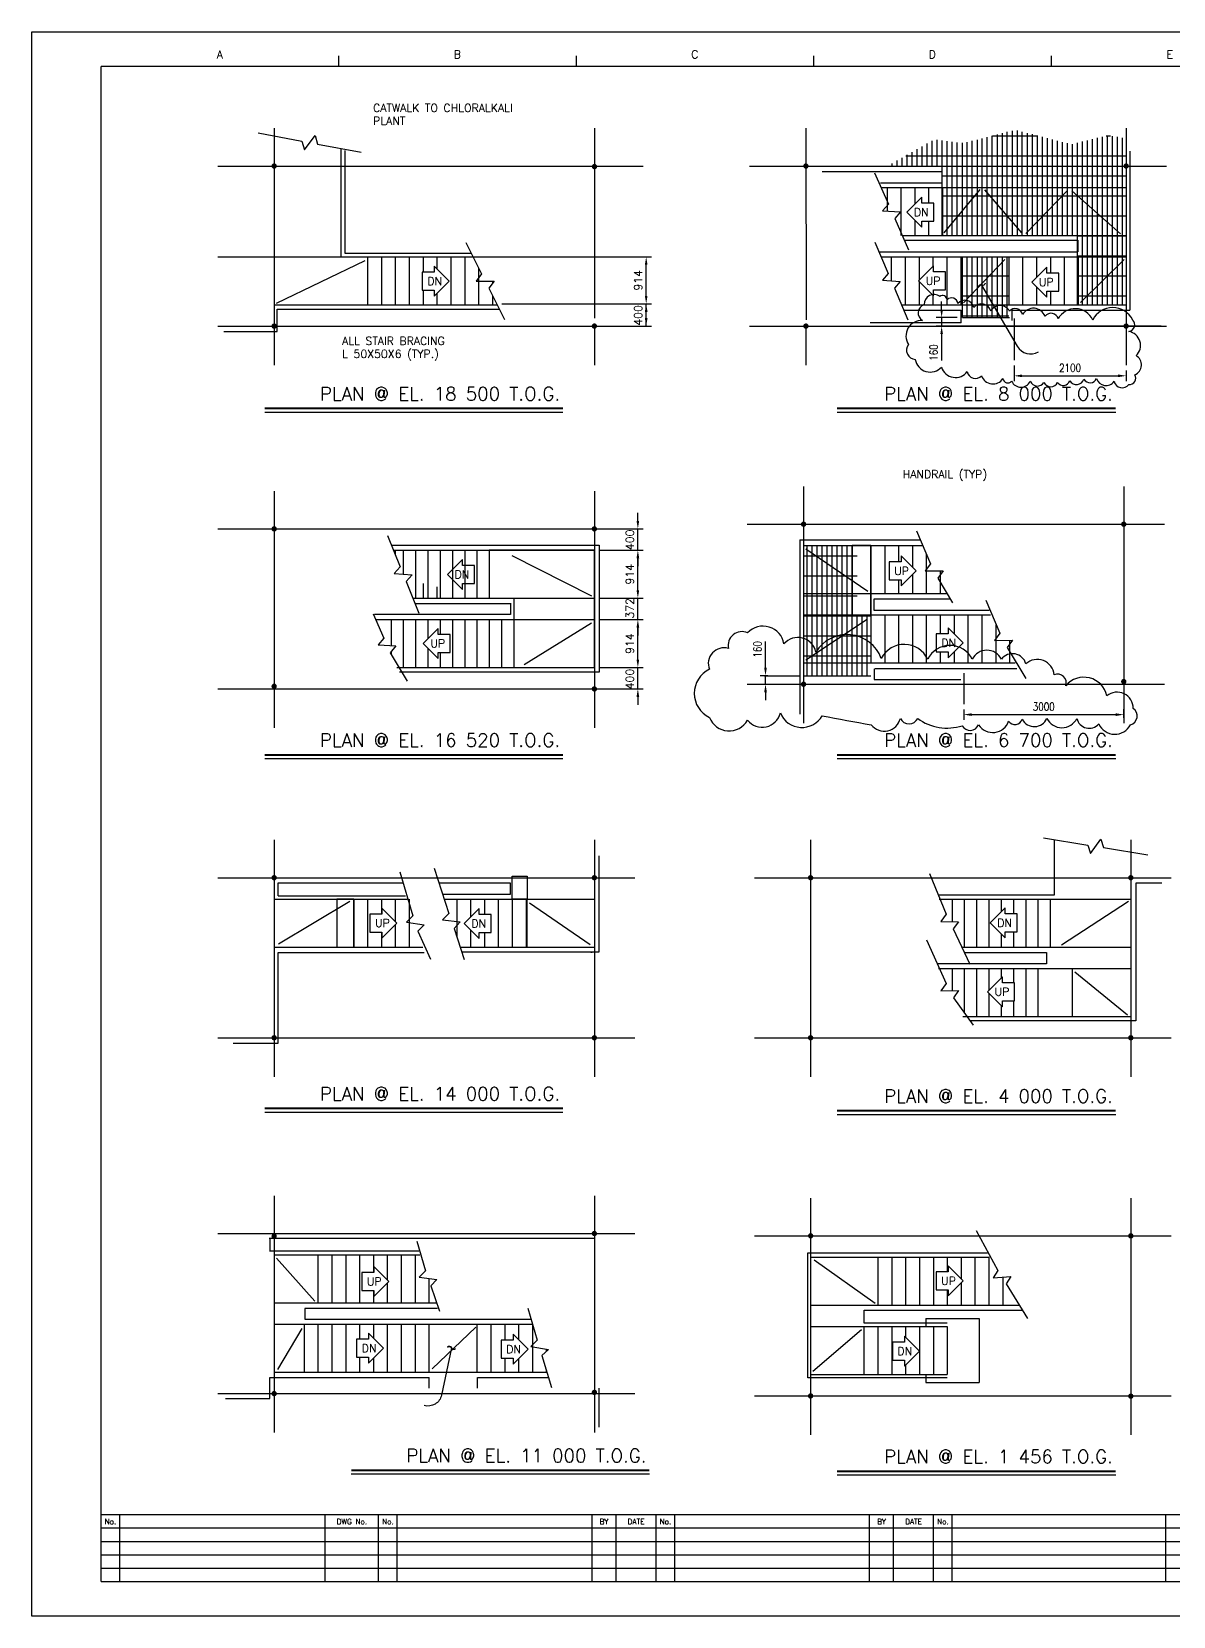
# Model space of a CAD drawing. Extents: x 0 to 42050, y 0 to 29700.
# Drawn here: x 0 to 21391, y 0 to 29700 of the extents above; entities that cross this region are included whole.
import ezdxf
from ezdxf.enums import TextEntityAlignment as Align

# ---------------------------------------------------------------- set-up
doc = ezdxf.new("R2010")
doc.units = 0
doc.header["$LTSCALE"] = 1250
doc.linetypes.add('CENTER2', pattern=[0])
doc.linetypes.add('DASHDOT2', pattern=[0])
doc.layers.get('0').update_dxf_attribs({"linetype": 'CONTINUOUS'})
for name, color, linetype in [('BORDER', 7, 'CONTINUOUS'), ('CLINE', 7, 'CENTER2'), ('CONC', 7, 'CONTINUOUS'), ('CUTLINE', 7, 'CONTINUOUS'), ('DIM', 6, 'CONTINUOUS'), ('HANDRAIL', 2, 'DASHDOT2'), ('STEEL', 1, 'CONTINUOUS'), ('TEXT', 7, 'CONTINUOUS')]:
    doc.layers.add(name, color=color, linetype=linetype)
doc.styles.get("Standard").update_dxf_attribs({"font": 'romans', "width": 0.8})

msp = doc.modelspace()

# ---------------------------------------------------------------- linework, layer by layer
at = {"color": 0}
for p, q in [((16875, 27184), (16875, 27657)), ((16969, 27184), (16969, 27672)), ((17062, 25879), (17062, 27661)), ((17156, 25879), (17156, 27649)), ((17250, 25879), (17250, 27638)), ((17344, 25879), (17344, 27626)), ((17531, 25879), (17531, 27629)), ((17625, 25879), (17625, 27652)), ((17719, 25879), (17719, 27676)), ((17812, 25879), (17812, 27700)), ((17906, 25879), (17906, 27724)), ((18000, 25879), (18000, 27748)), ((18006, 27750), (18855, 27750)), ((18094, 25879), (18094, 27772)), ((18188, 25879), (18188, 27796)), ((18281, 25879), (18281, 27820)), ((18375, 25879), (18375, 27844)), ((18469, 25879), (18469, 27850)), ((18562, 25879), (18562, 27825)), ((18656, 25879), (18656, 27801)), ((18750, 25879), (18750, 27777)), ((18844, 25879), (18844, 27753)), ((18938, 25879), (18938, 27729)), ((19031, 25879), (19031, 27704)), ((19125, 25879), (19125, 27680)), ((19219, 25879), (19219, 27656)), ((19312, 25879), (19312, 27632)), ((19688, 24585), (19688, 27640)), ((19781, 24585), (19781, 27663)), ((19875, 24585), (19875, 27686)), ((19969, 24585), (19969, 27709)), ((20062, 24585), (20062, 27732)), ((20134, 27750), (20212, 27750)), ((20156, 24585), (20156, 27755)), ((20250, 24585), (20250, 27744)), ((20344, 24585), (20344, 27728)), ((20438, 24585), (20438, 27712)), ((16312, 27181), (16312, 27337)), ((16379, 27375), (20503, 27375)), ((16406, 27184), (16406, 27390)), ((16500, 27184), (16500, 27444)), ((16594, 27184), (16594, 27497)), ((16688, 27184), (16688, 27551)), ((16781, 27184), (16781, 27604)), ((17438, 25879), (17438, 27615)), ((19406, 25879), (19406, 27608)), ((19500, 25879), (19500, 27594)), ((19594, 24585), (19594, 27617)), ((16031, 27173), (16031, 27177)), ((16125, 27176), (16125, 27230)), ((16219, 27178), (16219, 27284)), ((17059, 27000), (20503, 27000)), ((17059, 26625), (20503, 26625)), ((17059, 26250), (20503, 26250)), ((19592, 25875), (20503, 25875)), ((17438, 24342), (17438, 25474)), ((17531, 24342), (17531, 25474)), ((17625, 24342), (17625, 25474)), ((17719, 24342), (17719, 25474)), ((17812, 24342), (17812, 25474)), ((17906, 24342), (17906, 25474)), ((18000, 24342), (18000, 25474)), ((18094, 24342), (18094, 25474)), ((18188, 24342), (18188, 25474)), ((18281, 24342), (18281, 25474)), ((19592, 25500), (20503, 25500)), ((17431, 25125), (18309, 25125)), ((19592, 25125), (20503, 25125)), ((17431, 24750), (18309, 24750)), ((19592, 24750), (20503, 24750)), ((17431, 24375), (18309, 24375)), ((14531, 17629), (14531, 20069)), ((14625, 17629), (14625, 20069)), ((14719, 17629), (14719, 20069)), ((14812, 17629), (14812, 20069)), ((14906, 17629), (14906, 20069)), ((15000, 17629), (15000, 20069)), ((15094, 17629), (15094, 20069)), ((15188, 17629), (15188, 20069)), ((15281, 17629), (15281, 20069)), ((15375, 17629), (15375, 20069)), ((14465, 19875), (15467, 19875)), ((14465, 19500), (15467, 19500)), ((14465, 19125), (15467, 19125)), ((14465, 18750), (15721, 18750)), ((15469, 17629), (15469, 18775)), ((15562, 17629), (15562, 18775)), ((15656, 17629), (15656, 18775)), ((14465, 18375), (15721, 18375)), ((14465, 18000), (15721, 18000)), ((14465, 17625), (15721, 17625))]:
    msp.add_line(p, q, dxfattribs=at)
at = {"layer": 'BORDER', "color": 0}
for p, q in [((5750, 29250), (5750, 29050)), ((10200, 29250), (10200, 29050)), ((14650, 29250), (14650, 29050)), ((19100, 29250), (19100, 29050)), ((1300, 650), (1300, 29050)), ((41400, 29050), (1300, 29050)), ((41400, 1900), (1300, 1900)), ((1650, 650), (1650, 1900)), ((5500, 650), (5500, 1900)), ((6500, 650), (6500, 1900)), ((6850, 650), (6850, 1900)), ((10500, 650), (10500, 1900)), ((10950, 650), (10950, 1900)), ((11700, 650), (11700, 1900)), ((12050, 650), (12050, 1900)), ((15700, 650), (15700, 1900)), ((16150, 650), (16150, 1900)), ((16900, 650), (16900, 1900)), ((17250, 650), (17250, 1900)), ((21250, 650), (21250, 1900)), ((28900, 1650), (1300, 1650)), ((1300, 1400), (28900, 1400)), ((1300, 1150), (28900, 1150)), ((1300, 900), (28900, 900)), ((1300, 650), (41400, 650))]:
    msp.add_line(p, q, dxfattribs=at)
msp.add_lwpolyline([(17017, 24737, 0.625), (16720, 24584, 0.625), (16689, 24286, 0.625), (16432, 23835, 0.625), (16556, 23558, 0.625), (17048, 23414, 0.625), (17531, 23332, 0.625), (17797, 23250, 0.625), (18198, 23199, 0.625), (18362, 23147, 0.625), (18711, 23147, 0.625), (18967, 23127, 0.625), (19224, 23127, 0.625), (19450, 23157, 0.625), (19717, 23188, 0.625), (19953, 23199, 0.625), (20281, 23147, 0.625), (20558, 23086, 0.625), (20671, 23270, 0.625), (20692, 23629, 0.625), (20558, 24081, 0.625), (20630, 24296, 0.625), (19881, 24296, 0.625), (19234, 24317, 0.625), (18988, 24368, 0.625), (18567, 24399, 0.625), (18321, 24460, 0.625), (17972, 24460, 0.625), (17654, 24532, 0.625), (17356, 24604, 0.625), (17151, 24676, 0.625)], format="xyb", close=True, dxfattribs=at)
at = {"layer": 'BORDER', "color": 0, "const_width": 37.5}
for points in [[(9954, 22639), (4367, 22639)], [(20313, 22639), (15092, 22639)], [(9954, 16146), (4367, 16146)], [(20313, 16146), (15092, 16146)], [(9954, 9520), (4367, 9520)], [(20313, 9476), (15092, 9476)], [(11574, 2736), (5987, 2736)], [(20313, 2719), (15092, 2719)]]:
    msp.add_lwpolyline(points, dxfattribs=at)
at = {"layer": 'BORDER', "color": 0}
for points in [[(9954, 22564), (4367, 22564)], [(20313, 22564), (15092, 22564)], [(9954, 16071), (4367, 16071)], [(20313, 16071), (15092, 16071)], [(9954, 9445), (4367, 9445)], [(20313, 9401), (15092, 9401)], [(11574, 2661), (5987, 2661)], [(20313, 2644), (15092, 2644)]]:
    msp.add_lwpolyline(points, dxfattribs=at)
at = {"layer": 'CLINE', "color": 0}
for p, q in [((4543, 27891), (4543, 27132)), ((10543, 27891), (10543, 24329)), ((14507, 27891), (14511, 24297)), ((20507, 27891), (20507, 26782)), ((3490, 27182), (11303, 27182)), ((13453, 27182), (21266, 27182)), ((3490, 24182), (11303, 24182)), ((4543, 24232), (4543, 23452)), ((10543, 24232), (10543, 23452)), ((13453, 24182), (21266, 24182)), ((14507, 24232), (14507, 23452)), ((17438, 24342), (18320, 24342)), ((18407, 24323), (18407, 23543)), ((20507, 24232), (20507, 23452)), ((4543, 21090), (4543, 17354)), ((10543, 21090), (10543, 19981)), ((14463, 21178), (14463, 20419)), ((20463, 21178), (20463, 17465)), ((3490, 20381), (11303, 20381)), ((13409, 20469), (21223, 20469)), ((13734, 17629), (14379, 17629)), ((17463, 17677), (17463, 17095)), ((3490, 17381), (11303, 17381)), ((4543, 17431), (4543, 16651)), ((10543, 17431), (10543, 16651)), ((13409, 17469), (21223, 17469)), ((14463, 17519), (14463, 16739)), ((20463, 17519), (20463, 16739)), ((4543, 14552), (4543, 13793)), ((10543, 14553), (10543, 13443)), ((14595, 14552), (14595, 10201)), ((20595, 14553), (20595, 13443)), ((3490, 13843), (11303, 13843)), ((13541, 13843), (21354, 13843)), ((3490, 10843), (11303, 10843)), ((4543, 10893), (4543, 10114)), ((10543, 10893), (10543, 10114)), ((13541, 10843), (21354, 10843)), ((14595, 10893), (14595, 10114)), ((20595, 10893), (20595, 10114)), ((4543, 7883), (4543, 7124)), ((10543, 7883), (10543, 4197)), ((14595, 7839), (14595, 7080)), ((20595, 7840), (20595, 3400)), ((3490, 7174), (11303, 7174)), ((13541, 7130), (21354, 7130)), ((3490, 4174), (11303, 4174)), ((4543, 4224), (4543, 3444)), ((10543, 4224), (10543, 3444)), ((14595, 4180), (14595, 3400)), ((20595, 4180), (20595, 3400)), ((13541, 4130), (21354, 4130))]:
    msp.add_line(p, q, dxfattribs=at)
at = {"layer": 'CONC', "color": 0}
for p, q in [((16755, 5580), (16755, 5430)), ((16755, 5580), (17755, 5580)), ((17755, 5580), (17755, 4380)), ((16755, 4530), (16755, 4380)), ((16755, 4380), (17755, 4380))]:
    msp.add_line(p, q, dxfattribs=at)
at = {"layer": 'CUTLINE', "color": 0}
msp.add_lwpolyline([(0, 0), (0, 29700), (42050, 29700), (42050, 0)], close=True, dxfattribs=at)
msp.add_lwpolyline([(0, 0), (0, 29700), (42050, 29700), (42050, 0)], close=True, dxfattribs=at)
at = {"layer": 'DIM', "color": 0}
for p, q in [((10643, 27182), (11458, 27182)), ((3490, 25482), (11303, 25482)), ((8370, 25482), (11614, 25482)), ((11514, 24898), (11514, 25333)), ((11514, 24748), (11514, 25332)), ((11514, 24748), (11514, 24898)), ((8812, 24598), (11614, 24598)), ((8812, 24598), (11614, 24598)), ((11514, 24182), (11514, 24598)), ((17050, 24492), (17050, 24642)), ((11114, 24182), (11614, 24182)), ((17338, 24342), (16950, 24342)), ((21166, 24182), (16950, 24182)), ((17050, 24342), (17050, 24182)), ((17050, 24032), (17050, 23882)), ((17050, 23882), (17050, 23540)), ((18407, 23443), (18407, 23150)), ((18557, 23250), (20357, 23250)), ((20507, 23352), (20507, 23150)), ((11358, 20531), (11358, 20681)), ((10643, 20381), (11458, 20381)), ((11358, 19981), (11358, 20381)), ((10643, 19981), (11458, 19981)), ((10643, 19981), (11458, 19981)), ((11358, 19231), (11358, 19831)), ((11358, 19831), (11358, 19681)), ((11358, 19381), (11358, 19816)), ((11358, 19231), (11358, 19381)), ((10643, 19081), (11458, 19081)), ((10643, 19081), (11458, 19081)), ((11358, 18681), (11358, 19081)), ((10643, 18681), (11458, 18681)), ((10643, 18681), (11458, 18681)), ((11358, 18531), (11358, 18381)), ((11358, 17931), (11358, 18531)), ((11358, 18081), (11358, 18516)), ((13750, 17929), (13750, 18270)), ((11358, 17931), (11358, 18081)), ((13750, 17779), (13750, 17929)), ((10643, 17781), (11458, 17781)), ((10643, 17781), (11458, 17781)), ((11358, 17381), (11358, 17781)), ((13794, 17629), (13650, 17629)), ((13750, 17469), (13750, 17629)), ((11276, 17381), (11458, 17381)), ((11358, 17231), (11358, 17081)), ((13509, 17469), (13850, 17469)), ((13750, 17319), (13750, 17169)), ((17463, 16995), (17463, 16800)), ((20463, 16839), (20463, 17000)), ((17613, 16900), (20313, 16900))]:
    msp.add_line(p, q, dxfattribs=at)
for points, format in [([(5354, 27378, 0, 50, 0), (5444, 27498, 0, 0, 0), (5754, 27907, 0, 0, -0.144958), (6247, 28271, 0, 0, 13.270537)], "xyseb"), ([(17865, 24987, -0.57735), (17800, 24949, 0.57735), (17735, 24912, -0.57735), (17800, 24949), (18467, 23804, 0.414068), (18864, 23699, 3.710713)], "xyb"), ([(5120, 24857, 0, 50, 0), (5182, 24721, 0, 0, 0), (5478, 24065, 0, 0, 0.224415), (5667, 23904, 0, 0, -7.566753)], "xyseb"), ([(15185, 20173, 0, 50, 0), (15267, 20298, 0, 0, 0), (15761, 21058, 0, 0, -0.147832), (16171, 21405, 0, 0, -5.232491)], "xyseb"), ([(7939, 5015, -0.57735), (7865, 5031, 0.57735), (7792, 5046, -0.57735), (7865, 5031), (7679, 4146, -0.436399), (7353, 3951, -7.026927)], "xyb")]:
    msp.add_lwpolyline(points, format=format, dxfattribs=at)
for points in [[(4246, 27803), (5063, 27649), (5109, 27488), (5312, 27755), (5358, 27593), (6175, 27439)], [(15794, 27054), (16052, 26470), (15945, 26341), (16280, 26325), (16173, 26196), (16431, 25613)], [(8135, 25751), (8430, 25161), (8329, 25027), (8665, 25027), (8564, 24893), (8859, 24303)], [(15799, 25758), (16048, 25168), (15939, 25040), (16274, 25019), (16165, 24891), (16415, 24301)], [(6664, 20257), (6902, 19670), (6791, 19544), (7126, 19517), (7015, 19392), (7252, 18804)], [(16577, 20347), (16842, 19727), (16742, 19592), (17078, 19594), (16978, 19459), (17255, 18994)], [(17877, 19047), (18142, 18427), (18043, 18292), (18378, 18294), (18278, 18159), (18625, 17579)], [(6401, 18787), (6599, 18333), (6491, 18205), (6826, 18187), (6719, 18058), (7038, 17526)], [(18959, 14590), (19788, 14455), (19838, 14295), (20034, 14567), (20084, 14407), (20912, 14272)], [(7541, 14020), (7813, 13175), (7698, 13053), (8031, 13015), (7916, 12893), (8104, 12308)], [(6901, 13954), (7140, 13127), (7021, 13009), (7353, 12960), (7233, 12842), (7472, 12314)], [(16824, 13922), (17138, 13157), (17034, 13025), (17369, 13017), (17266, 12885), (17579, 12221)], [(16765, 12679), (17133, 11861), (17034, 11726), (17369, 11730), (17270, 11594), (17638, 11077)], [(17700, 7234), (18102, 6484), (18014, 6341), (18348, 6372), (18260, 6229), (18662, 5579)], [(7217, 7034), (7377, 6475), (7260, 6355), (7593, 6312), (7476, 6192), (7641, 5717)], [(9295, 5774), (9474, 5174), (9352, 5059), (9682, 5002), (9560, 4887), (9739, 4287)]]:
    msp.add_lwpolyline(points, dxfattribs=at)
at = {"layer": 'DIM', "color": 0, "const_width": 50}
for points in [[(4518, 27182, 1), (4568, 27182, 1)], [(10520, 27171, 1), (10570, 27171, 1)], [(14482, 27182, 1), (14532, 27182, 1)], [(20482, 27182, 1), (20532, 27182, 1)], [(4518, 24182, 1), (4568, 24182, 1)], [(10518, 24182, 1), (10568, 24182, 1)], [(14482, 24182, 1), (14532, 24182, 1)], [(20482, 24182, 1), (20532, 24182, 1)], [(14438, 20469, 1), (14488, 20469, 1)], [(20438, 20469, 1), (20488, 20469, 1)], [(4518, 20381, 1), (4568, 20381, 1)], [(10518, 20381, 1), (10568, 20381, 1)], [(20438, 17519, 1), (20488, 17519, 1)], [(4518, 17431, 1), (4568, 17431, 1)], [(10518, 17381, 1), (10568, 17381, 1)], [(14438, 17469, 1), (14488, 17469, 1)], [(4518, 13843, 1), (4568, 13843, 1)], [(10518, 13843, 1), (10568, 13843, 1)], [(14570, 13843, 1), (14620, 13843, 1)], [(20570, 13843, 1), (20620, 13843, 1)], [(4518, 10843, 1), (4568, 10843, 1)], [(10518, 10843, 1), (10568, 10843, 1)], [(14570, 10843, 1), (14620, 10843, 1)], [(20570, 10843, 1), (20620, 10843, 1)], [(4518, 7124, 1), (4568, 7124, 1)], [(10518, 7174, 1), (10568, 7174, 1)], [(14571, 7130, 1), (14621, 7130, 1)], [(20570, 7130, 1), (20620, 7130, 1)], [(4518, 4174, 1), (4568, 4174, 1)], [(10518, 4197, 1), (10568, 4197, 1)], [(14570, 4130, 1), (14620, 4130, 1)], [(20570, 4126, 1), (20620, 4126, 1)]]:
    msp.add_lwpolyline(points, format="xyb", close=True, dxfattribs=at)
at = {"layer": 'DIM', "color": 0}
for points in [[(16678, 26597), (16397, 26316), (16678, 26035), (16678, 26147), (16903, 26147), (16903, 26485), (16678, 26485)], [(7542, 24743), (7823, 25025), (7542, 25306), (7542, 25193), (7317, 25193), (7317, 24856), (7542, 24856)], [(16899, 25311), (16617, 25030), (16899, 24748), (16899, 24861), (17124, 24861), (17124, 25198), (16899, 25198)], [(19020, 25288), (18739, 25006), (19020, 24725), (19020, 24838), (19245, 24838), (19245, 25175), (19020, 25175)], [(8071, 19810), (7790, 19529), (8071, 19248), (8071, 19360), (8296, 19360), (8296, 19698), (8071, 19698)], [(16291, 19311), (16572, 19592), (16291, 19874), (16291, 19761), (16066, 19761), (16066, 19424), (16291, 19424)], [(7618, 18515), (7337, 18234), (7618, 17953), (7618, 18065), (7843, 18065), (7843, 18403), (7618, 18403)], [(17174, 17964), (17455, 18245), (17174, 18526), (17174, 18414), (16949, 18414), (16949, 18076), (17174, 18076)], [(6563, 12713), (6844, 12994), (6563, 13275), (6563, 13163), (6338, 13163), (6338, 12825), (6563, 12825)], [(8386, 13265), (8105, 12983), (8386, 12702), (8386, 12815), (8611, 12815), (8611, 13152), (8386, 13152)], [(18240, 13278), (17959, 12997), (18240, 12716), (18240, 12828), (18465, 12828), (18465, 13166), (18240, 13166)], [(18190, 11988), (17909, 11707), (18190, 11426), (18190, 11538), (18415, 11538), (18415, 11876), (18190, 11876)], [(6409, 5995), (6691, 6276), (6409, 6557), (6409, 6445), (6184, 6445), (6184, 6107), (6409, 6107)], [(17170, 6005), (17451, 6286), (17170, 6568), (17170, 6455), (16945, 6455), (16945, 6118), (17170, 6118)], [(6313, 4743), (6595, 5025), (6313, 5306), (6313, 5193), (6088, 5193), (6088, 4856), (6313, 4856)], [(9020, 4724), (9301, 5005), (9020, 5287), (9020, 5174), (8795, 5174), (8795, 4837), (9020, 4837)], [(16352, 4689), (16633, 4970), (16352, 5251), (16352, 5139), (16127, 5139), (16127, 4801), (16352, 4801)]]:
    msp.add_lwpolyline(points, close=True, dxfattribs=at)
for points in [[(11489, 25332), (11539, 25332), (11514, 25482)], [(11489, 24748), (11539, 24748), (11514, 24598)], [(11489, 24748), (11539, 24748), (11514, 24598)], [(11489, 24448), (11539, 24448), (11514, 24598)], [(17025, 24492), (17075, 24492), (17050, 24342)], [(11489, 24332), (11539, 24332), (11514, 24182)], [(17025, 24032), (17075, 24032), (17050, 24182)], [(18557, 23275), (18557, 23225), (18407, 23250)], [(20357, 23275), (20357, 23225), (20507, 23250)], [(11333, 20531), (11383, 20531), (11358, 20381)], [(11333, 19831), (11383, 19831), (11358, 19981)], [(11333, 19831), (11383, 19831), (11358, 19981)], [(11333, 19231), (11383, 19231), (11358, 19081)], [(11333, 19231), (11383, 19231), (11358, 19081)], [(11333, 18531), (11383, 18531), (11358, 18681)], [(11333, 18531), (11383, 18531), (11358, 18681)], [(11333, 17931), (11383, 17931), (11358, 17781)], [(11333, 17931), (11383, 17931), (11358, 17781)], [(13725, 17779), (13775, 17779), (13750, 17629)], [(11333, 17231), (11383, 17231), (11358, 17381)], [(13725, 17319), (13775, 17319), (13750, 17469)], [(17613, 16925), (17613, 16875), (17463, 16900)], [(20313, 16925), (20313, 16875), (20463, 16900)]]:
    msp.add_solid(points, dxfattribs=at)
at = {"layer": 'HANDRAIL', "color": 0}
for p, q in [((5867, 27473), (5867, 25551)), ((20575, 27463), (20575, 24482)), ((14814, 27081), (17051, 27081)), ((17051, 27081), (17051, 26860)), ((17051, 26860), (15904, 26860)), ((5867, 25551), (8234, 25551)), ((15876, 25574), (19602, 25574)), ((16356, 25794), (19602, 25794)), ((19602, 25794), (19602, 25574)), ((4599, 24080), (4599, 24499)), ((4599, 24499), (8766, 24499)), ((16339, 24482), (17413, 24482)), ((17413, 24242), (17413, 24482)), ((18369, 24482), (20575, 24482)), ((18369, 24285), (18369, 24482)), ((3600, 24080), (4599, 24080)), ((17413, 24242), (15713, 24242)), ((6737, 20078), (10632, 20078)), ((10632, 20078), (10632, 17698)), ((14392, 20174), (14392, 16910)), ((14392, 20174), (16651, 20174)), ((17213, 19065), (15782, 19065)), ((15782, 19065), (15782, 18856)), ((8973, 18779), (6424, 18779)), ((7179, 18985), (8973, 18985)), ((8973, 18989), (8973, 18778)), ((15782, 18856), (17941, 18856)), ((10632, 17698), (6894, 17698)), ((15785, 17760), (15785, 17557)), ((15785, 17557), (17412, 17557)), ((15797, 17762), (18457, 17762)), ((19165, 13520), (19165, 14543)), ((10629, 14254), (10629, 12446)), ((4619, 13750), (6960, 13750)), ((4619, 13503), (4619, 13750)), ((7628, 13750), (8964, 13750)), ((8964, 13750), (8964, 13529)), ((21178, 13741), (20686, 13741)), ((20686, 13741), (20686, 11163)), ((4619, 13503), (7006, 13503)), ((8964, 13529), (7699, 13529)), ((17003, 13520), (19165, 13520)), ((4619, 12442), (7356, 12442)), ((4619, 10740), (4619, 12442)), ((10629, 12446), (8060, 12446)), ((10477, 12446), (10499, 12446)), ((19015, 12231), (16978, 12231)), ((17481, 12440), (19015, 12440)), ((19015, 12440), (19015, 12231)), ((20686, 11163), (17580, 11163)), ((3776, 10740), (4619, 10740)), ((10530, 7080), (4449, 7080)), ((4460, 7081), (4460, 6840)), ((4460, 6850), (7251, 6850)), ((14543, 4467), (14543, 6812)), ((14543, 6812), (17907, 6812)), ((7602, 5771), (5117, 5771)), ((5117, 5771), (5117, 5567)), ((15596, 5496), (15596, 5737)), ((15596, 5737), (18559, 5737)), ((5117, 5567), (9357, 5567)), ((17152, 5496), (15596, 5496)), ((4460, 4474), (7449, 4474)), ((4460, 4081), (4460, 4474)), ((7449, 4277), (7449, 4479)), ((8356, 4277), (8356, 4479)), ((8356, 4474), (9683, 4474)), ((17152, 4467), (14543, 4467)), ((10636, 3547), (10636, 4277)), ((3631, 4081), (4460, 4081))]:
    msp.add_line(p, q, dxfattribs=at)
at = {"layer": 'STEEL', "color": 0}
for p, q in [((5793, 27511), (5793, 25482)), ((4543, 27132), (4543, 24232)), ((15914, 26782), (20507, 26782)), ((16027, 26782), (16027, 26337)), ((16287, 26782), (16287, 25882)), ((16547, 26782), (16547, 26466)), ((16807, 26782), (16807, 26485)), ((17067, 26782), (17067, 25882)), ((17100, 25927), (17773, 26742)), ((17851, 26735), (18545, 25927)), ((20507, 26782), (20507, 24232)), ((18630, 25920), (19402, 26720)), ((19487, 26720), (20401, 25913)), ((16547, 26166), (16547, 25882)), ((16807, 26147), (16807, 25882)), ((16312, 25882), (20507, 25882)), ((4543, 25482), (8270, 25482)), ((4590, 24610), (6247, 25409)), ((6293, 25482), (6293, 24582)), ((6553, 25482), (6553, 24582)), ((6813, 25482), (6813, 24582)), ((7073, 25482), (7073, 24582)), ((7333, 25482), (7333, 25193)), ((7593, 25482), (7593, 25255)), ((7853, 25482), (7853, 24582)), ((8113, 25482), (8113, 24582)), ((8373, 25275), (8373, 24582)), ((15915, 25482), (20507, 25482)), ((16107, 25482), (16107, 25030)), ((16367, 25482), (16367, 24582)), ((16627, 25482), (16627, 25039)), ((16887, 25482), (16887, 25299)), ((17147, 25482), (17147, 24582)), ((17407, 25482), (17407, 24582)), ((17461, 24618), (18233, 25432)), ((18307, 25482), (18307, 24582)), ((18567, 25482), (18567, 24582)), ((18827, 25482), (18827, 25095)), ((19087, 25482), (19087, 25175)), ((19347, 25482), (19347, 24582)), ((19607, 25482), (19607, 24582)), ((19650, 24625), (20472, 25432)), ((8633, 25027), (8633, 24984)), ((16627, 25020), (16627, 24582)), ((7333, 24856), (7333, 24582)), ((7593, 24795), (7593, 24582)), ((8633, 24755), (8633, 24582)), ((16367, 24841), (16367, 24582)), ((16887, 24760), (16887, 24582)), ((18827, 24918), (18827, 24582)), ((18827, 24844), (18827, 24582)), ((19087, 24838), (19087, 24582)), ((19087, 24835), (19087, 24582)), ((4543, 24582), (8720, 24582)), ((16296, 24582), (20507, 24582)), ((14463, 20419), (14463, 17519)), ((6776, 19981), (10543, 19981)), ((6813, 19981), (6813, 19890)), ((6963, 19981), (6963, 19530)), ((7193, 19981), (7193, 19081)), ((7423, 19981), (7423, 19081)), ((7653, 19981), (7653, 19081)), ((7883, 19981), (7883, 19081)), ((8113, 19981), (8113, 19081)), ((8343, 19981), (8343, 19081)), ((8573, 19981), (8573, 19081)), ((10543, 19981), (10543, 17431)), ((14463, 20069), (16696, 20069)), ((14507, 20007), (15666, 19212)), ((15723, 20069), (15723, 18750)), ((15983, 20069), (15983, 19169)), ((16243, 20069), (16243, 19761)), ((16503, 20069), (16503, 19662)), ((16763, 19912), (16763, 19169)), ((8994, 19882), (10491, 19128)), ((7333, 19355), (7333, 19081)), ((16243, 19424), (16243, 19169)), ((16503, 19523), (16503, 19169)), ((17023, 19594), (17023, 19169)), ((7141, 19081), (10543, 19081)), ((7593, 19294), (7593, 19081)), ((9033, 19081), (9033, 17781)), ((14463, 19169), (17151, 19169)), ((14463, 18769), (17968, 18769)), ((15723, 18769), (15723, 17869)), ((15983, 18769), (15983, 17869)), ((16243, 18769), (16243, 17869)), ((16503, 18769), (16503, 17869)), ((16763, 18769), (16763, 17869)), ((17023, 18769), (17023, 18414)), ((17283, 18769), (17283, 18417)), ((17543, 18769), (17543, 17869)), ((17803, 18769), (17803, 17869)), ((6447, 18681), (10543, 18681)), ((6733, 18681), (6733, 18192)), ((6963, 18681), (6963, 17781)), ((7193, 18681), (7193, 17781)), ((7423, 18681), (7423, 18320)), ((7653, 18681), (7653, 18403)), ((7883, 18681), (7883, 17781)), ((8113, 18681), (8113, 17781)), ((8343, 18681), (8343, 17781)), ((8573, 18681), (8573, 17781)), ((8803, 18681), (8803, 17781)), ((9230, 17838), (10491, 18622)), ((14507, 17925), (15654, 18689)), ((18063, 18583), (18063, 17869)), ((7423, 18148), (7423, 17781)), ((18323, 18294), (18323, 17869)), ((6733, 18075), (6733, 18034)), ((7653, 18065), (7653, 17781)), ((14463, 17869), (18426, 17869)), ((17023, 18076), (17023, 17869)), ((17283, 18073), (17283, 17869)), ((6840, 17781), (10543, 17781)), ((4543, 13793), (4543, 10893)), ((4543, 13443), (7036, 13443)), ((4625, 12604), (5959, 13406)), ((6033, 13443), (6033, 12543)), ((6293, 13443), (6293, 12543)), ((6553, 13443), (6553, 13163)), ((6813, 13443), (6813, 13025)), ((7073, 13443), (7073, 12543)), ((7726, 13443), (10543, 13443)), ((7963, 13443), (7963, 12746)), ((8223, 13443), (8223, 13102)), ((8483, 13443), (8483, 13152)), ((8743, 13443), (8743, 12543)), ((9003, 13443), (9003, 12543)), ((9263, 13443), (9263, 12543)), ((9328, 13371), (10463, 12592)), ((10543, 13443), (10543, 10893)), ((17003, 13443), (20595, 13443)), ((17245, 13443), (17245, 13020)), ((17475, 13443), (17475, 12543)), ((17705, 13443), (17705, 12543)), ((17935, 13443), (17935, 12543)), ((18165, 13443), (18165, 13203)), ((18395, 13443), (18395, 13166)), ((18625, 13443), (18625, 12543)), ((18855, 13443), (18855, 12543)), ((19085, 13443), (19085, 12543)), ((19296, 12588), (20552, 13401)), ((20595, 13443), (20595, 10893)), ((6553, 12825), (6553, 12543)), ((6813, 12963), (6813, 12543)), ((7333, 12963), (7333, 12940)), ((7703, 13058), (7703, 13052)), ((8223, 12865), (8223, 12543)), ((8483, 12815), (8483, 12543)), ((18165, 12791), (18165, 12543)), ((18395, 12828), (18395, 12543)), ((4543, 12543), (7331, 12543)), ((8028, 12543), (10543, 12543)), ((17427, 12543), (20595, 12543)), ((16989, 12143), (20595, 12143)), ((17245, 12143), (17245, 11728)), ((17475, 12143), (17475, 11307)), ((17705, 12143), (17705, 11243)), ((17935, 12143), (17935, 11733)), ((18165, 12143), (18165, 11963)), ((18395, 12143), (18395, 11876)), ((18625, 12143), (18625, 11243)), ((18625, 12143), (18625, 11243)), ((18855, 12143), (18855, 11243)), ((19495, 12143), (19495, 11243)), ((20530, 11265), (19548, 12072)), ((17935, 11681), (17935, 11243)), ((18165, 11451), (18165, 11243)), ((18395, 11538), (18395, 11243)), ((17450, 11243), (20595, 11243)), ((4543, 7124), (4543, 4224)), ((14595, 7080), (14595, 4180)), ((4543, 6774), (7273, 6774)), ((4590, 6711), (5308, 5905)), ((5363, 6774), (5363, 5874)), ((5623, 6774), (5623, 5874)), ((5883, 6774), (5883, 5874)), ((6143, 6774), (6143, 5874)), ((6403, 6774), (6403, 6445)), ((6663, 6774), (6663, 6304)), ((6923, 6774), (6923, 5874)), ((7183, 6774), (7183, 5874)), ((14595, 6730), (17950, 6730)), ((14663, 6681), (15806, 5870)), ((15855, 6730), (15855, 5830)), ((16115, 6730), (16115, 5830)), ((16375, 6730), (16375, 5830)), ((16635, 6730), (16635, 5830)), ((16895, 6730), (16895, 5830)), ((17155, 6730), (17155, 6455)), ((17415, 6730), (17415, 6323)), ((17675, 6730), (17675, 5830)), ((17935, 6730), (17935, 5830)), ((6663, 6248), (6663, 5874)), ((7443, 6331), (7443, 5874)), ((17415, 6250), (17415, 5830)), ((18195, 6358), (18195, 5830)), ((6403, 6107), (6403, 5874)), ((17155, 6118), (17155, 5830)), ((4543, 5874), (7587, 5874)), ((14595, 5830), (18506, 5830)), ((4543, 5474), (9384, 5474)), ((4612, 4625), (5065, 5397)), ((5103, 5474), (5103, 4574)), ((5363, 5474), (5363, 4574)), ((5623, 5474), (5623, 4574)), ((5883, 5474), (5883, 4574)), ((6143, 5474), (6143, 5193)), ((6403, 5474), (6403, 5216)), ((6663, 5474), (6663, 4574)), ((6923, 5474), (6923, 4574)), ((7183, 5474), (7183, 4574)), ((7443, 5474), (7443, 4574)), ((7505, 4636), (8323, 5420)), ((8343, 5474), (8343, 4574)), ((8603, 5474), (8603, 4574)), ((8863, 5474), (8863, 5174)), ((9123, 5474), (9123, 5184)), ((9383, 5474), (9383, 4574)), ((14595, 5430), (17155, 5430)), ((14634, 4595), (15548, 5376)), ((15595, 5430), (15595, 4530)), ((15855, 5430), (15855, 4530)), ((16115, 5430), (16115, 4530)), ((16375, 5430), (16375, 5229)), ((16635, 5430), (16635, 4530)), ((16895, 5430), (16895, 4530)), ((17155, 5430), (17155, 4530)), ((6143, 4856), (6143, 4574)), ((6403, 4833), (6403, 4574)), ((8863, 4837), (8863, 4574)), ((9123, 4827), (9123, 4574)), ((9643, 5008), (9643, 4965)), ((4543, 4574), (9654, 4574)), ((9643, 4609), (9643, 4574)), ((14595, 4530), (17155, 4530)), ((16375, 4712), (16375, 4530))]:
    msp.add_line(p, q, dxfattribs=at)
at = {"layer": 'TEXT', "color": 0}
msp.add_lwpolyline([(8573, 19981), (8573, 19081), (9033, 19081), (9033, 17781), (10543, 17781), (10543, 19981)], close=True, dxfattribs=at)
for points in [[(15375, 20069), (15375, 18750), (15723, 18750), (15723, 20069), (15375, 20069)], [(9003, 13443), (9003, 13875), (9281, 13875), (9281, 13443), (9003, 13443)], [(5719, 13443), (5719, 12543), (6033, 12543), (6033, 13443), (5719, 13443)], [(9003, 13443), (9003, 12543), (9281, 12543), (9281, 13443), (9003, 13443)]]:
    msp.add_lwpolyline(points, dxfattribs=at)
msp.add_lwpolyline([(20146, 17255, 0.625), (19379, 17442, 0.625), (19158, 17647, 0.625), (18630, 17851, 0.625), (18169, 17937, 0.625), (17624, 17937, 0.625), (16789, 17937, 0.625), (15919, 17954, 0.625), (14692, 18073, 0.625), (14096, 18226, 0.625), (13414, 18431, 0.625), (13056, 18141, 0.625), (12698, 17749, 0.625), (12698, 16846, 0.625), (13414, 16795, 0.625), (14028, 16931, 0.625), (14812, 16880, 0.006637), (15732, 16710, 0.625), (16277, 16829, 0.625), (16601, 16829, 0.24178), (17436, 16693, 0.625), (17743, 16710, 0.625), (18306, 16778, 0.625), (18561, 16812, 0.625), (19022, 16829, 0.625), (19584, 16829, 0.625), (19993, 16727, 0.625), (20590, 16710, 0.625), (20641, 17017, 0.625)], format="xyb", close=True, dxfattribs=at)

# ---------------------------------------------------------------- texts
at = {"layer": 'BORDER', "color": 0}
for s, height, p in [('A', 150, (3525, 29200)), ('B', 150, (7975, 29200)), ('C', 150, (12425, 29200)), ('D', 150, (16875, 29200)), ('E', 150, (21325, 29200)), ('No.', 100, (1475, 1725)), ('DWG No.', 100, (6000, 1725)), ('No.', 100, (6675, 1725)), ('BY', 100, (10725, 1725)), ('DATE', 100, (11325, 1725)), ('No.', 100, (11875, 1725)), ('BY', 100, (15925, 1725)), ('DATE', 100, (16525, 1725)), ('No.', 100, (17075, 1725))]:
    msp.add_text(s, height=height, dxfattribs=at).set_placement(p, align=Align.CENTER)
for s, p in [('PLAN @ EL. 18 500 T.O.G.', (9901, 22714)), ('PLAN @ EL. 8 000 T.O.G.', (20259, 22714)), ('PLAN @ EL. 16 520 T.O.G.', (9901, 16221)), ('PLAN @ EL. 6 700 T.O.G.', (20259, 16221)), ('PLAN @ EL. 14 000 T.O.G.', (9901, 9595)), ('PLAN @ EL. 4 000 T.O.G.', (20259, 9551)), ('PLAN @ EL. 11 000 T.O.G.', (11520, 2811)), ('PLAN @ EL. 1 456 T.O.G.', (20259, 2794))]:
    msp.add_text(s, height=250, dxfattribs=at).set_placement(p, align=Align.BOTTOM_RIGHT)
at = {"layer": 'DIM', "color": 0}
for s, p in [('914', (11364, 25040)), ('914', (11208, 19531)), ('372', (11208, 18891)), ('914', (11208, 18231))]:
    msp.add_text(s, height=150, rotation=90, dxfattribs=at).set_placement(p, align=Align.MIDDLE)
for p in [(11364, 24382), (11208, 20176), (11208, 17566)]:
    msp.add_text('400', height=150, rotation=90, dxfattribs=at).set_placement(p, align=Align.MIDDLE_CENTER)
at = {"layer": 'DIM', "color": 0, "width": 0.8}
for p in [(16900, 23686), (13600, 18124)]:
    msp.add_text('160', height=150, rotation=90, dxfattribs=at).set_placement(p, align=Align.MIDDLE_CENTER)
for s, p in [('2100', (19457, 23400)), ('3000', (18963, 17050))]:
    msp.add_text(s, height=150, dxfattribs=at).set_placement(p, align=Align.MIDDLE_CENTER)
at = {"layer": 'TEXT', "color": 0}
for s, p in [('CATWALK TO CHLORALKALI', (6397, 28196)), ('PLANT', (6397, 27954)), ('ALL STAIR BRACING', (5817, 23829)), ('L 50X50X6 (TYP.)', (5817, 23586)), ('HANDRAIL (TYP)', (16321, 21330))]:
    msp.add_text(s, height=150, dxfattribs=at).set_placement(p)
for s, p in [('DN', (16669, 26316)), ('DN', (7551, 25025)), ('UP', (16889, 25030)), ('UP', (19011, 25006)), ('DN', (8062, 19529)), ('UP', (16300, 19592)), ('UP', (7609, 18234)), ('DN', (17183, 18245)), ('UP', (6572, 12994)), ('DN', (18230, 12997)), ('DN', (8377, 12983)), ('UP', (18181, 11707)), ('UP', (6419, 6276)), ('UP', (17179, 6286)), ('DN', (6323, 5025)), ('DN', (9029, 5005)), ('DN', (16361, 4970))]:
    msp.add_text(s, height=150, dxfattribs=at).set_placement(p, align=Align.MIDDLE)

doc.saveas('drawing.dxf')
